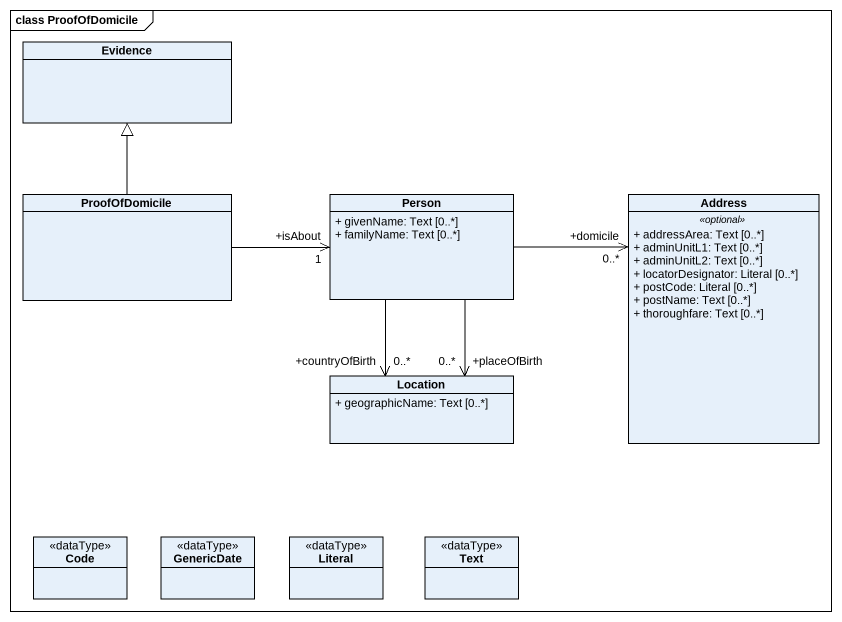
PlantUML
@startuml
mainframe class ProofOfDomicile
hide circle
hide empty members
skinparam classAttributeIconSize 0
class Evidence
class ProofOfDomicile
class "Person" as Person_ {
  + givenName: Text [0..*]
  + familyName: Text [0..*]
}
class Address {
  .. <<optional>> ..
  + addressArea: Text [0..*]
  + adminUnitL1: Text [0..*]
  + adminUnitL2: Text [0..*]
  + locatorDesignator: Literal [0..*]
  + postCode: Literal [0..*]
  + postName: Text [0..*]
  + thoroughfare: Text [0..*]
}
class Location {
  + geographicName: Text [0..*]
}
class Code <<dataType>>
class GenericDate <<dataType>>
class Literal <<dataType>>
class Text <<dataType>>
ProofOfDomicile -up-|> Evidence
ProofOfDomicile -right-> "+isAbout\n1" Person_
Person_ -right-> "+domicile\n0..*" Address
Person_ --> "+placeOfBirth\n0..*" Location
Person_ --> "+countryOfBirth\n0..*" Location
@enduml
